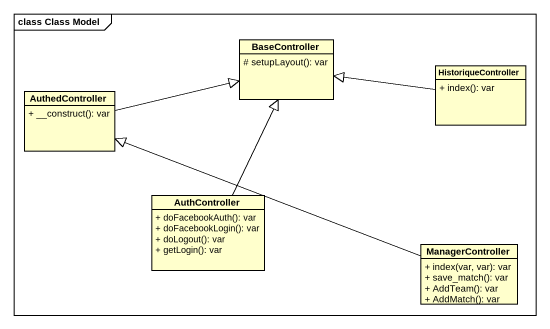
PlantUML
@startuml
mainframe class Class Model
hide circle
hide empty members
skinparam classAttributeIconSize 0
class BaseController {
  # setupLayout(): var
}
class HistoriqueController {
  + index(): var
}
class AuthedController {
  + __construct(): var
}
class AuthController {
  + doFacebookAuth(): var
  + doFacebookLogin(): var
  + doLogout(): var
  + getLogin(): var
}
class ManagerController {
  + index(var, var): var
  + save_match(): var
  + AddTeam(): var
  + AddMatch(): var
}
HistoriqueController -left-|> BaseController
AuthedController -right-|> BaseController
AuthController -up-|> BaseController
ManagerController -left-|> AuthedController
@enduml
